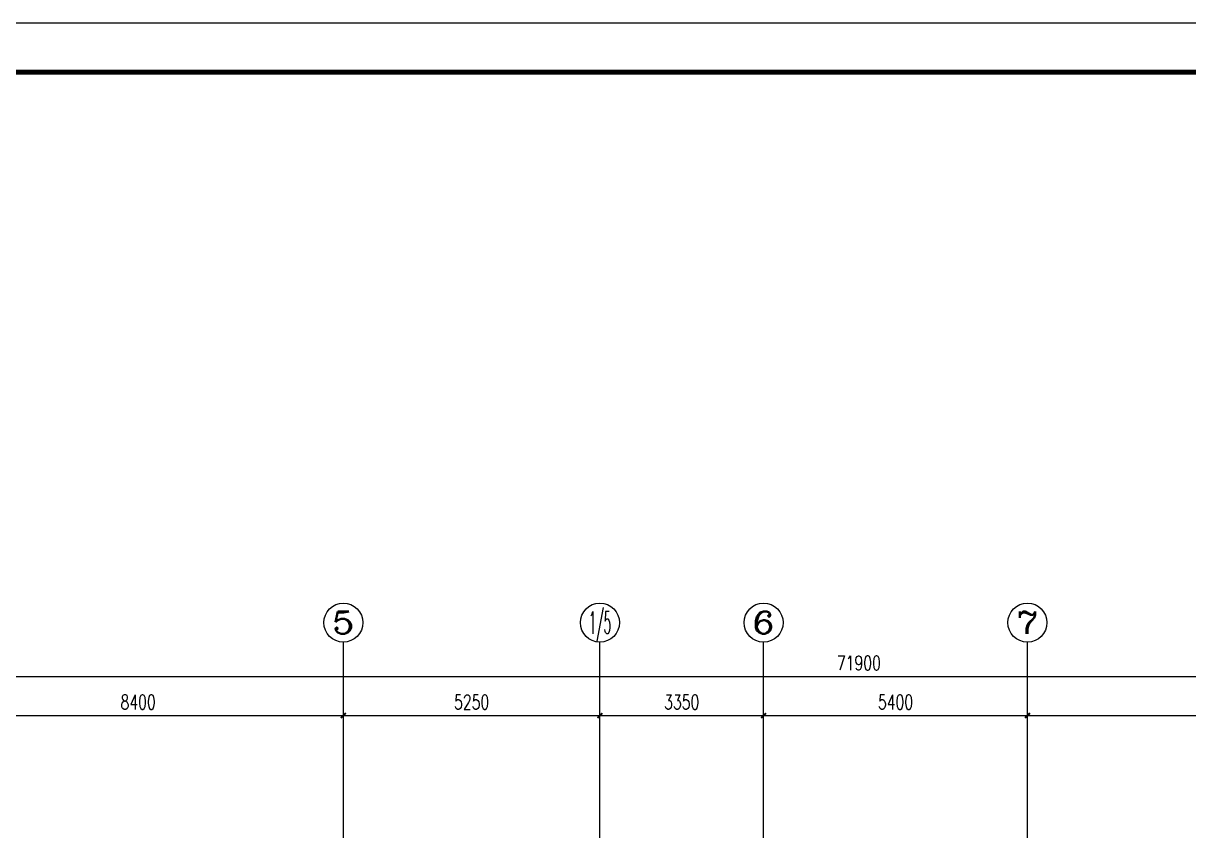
# Model space of a CAD drawing. Extents: x 1031190 to 1725648, y 733081 to 1571294.
# Drawn here: x 1312038 to 1335888, y 1000639 to 1017302 of the extents above; entities that cross this region are included whole.
import ezdxf
from ezdxf.enums import TextEntityAlignment as Align

# ---------------------------------------------------------------- set-up
doc = ezdxf.new("R2010")
doc.units = 0
doc.header["$LTSCALE"] = 1000
doc.header["$MEASUREMENT"] = 0
for name, color, linetype in [('AXIS', 3, 'Continuous'), ('AXIS_TEXT', 4, 'Continuous'), ('C-AXIS(轴号)', 3, 'Continuous'), ('C-AXIS-T(字)', 7, 'Continuous'), ('图框', 140, 'Continuous')]:
    doc.layers.add(name, color=color, linetype=linetype)
doc.styles.add('_TCH_AXIS', font='COMPLEX', dxfattribs={"bigfont": 'GBCBIG'})
doc.styles.add('_TCH_DIM_T3', font='SIMPLEX', dxfattribs={"width": 0.705882, "bigfont": 'GBCBIG'})
doc.styles.add('COMPLEX', font='COMPLEX')
doc.dimstyles.new('_TCH_ARCH&&100', dxfattribs={"dimtxt": 297.5, "dimasz": 100, "dimexe": 250, "dimexo": 300, "dimgap": 126.25, "dimtad": 1, "dimdec": 0, "dimzin": 0, "dimdsep": 46, "dimtxsty": '_TCH_DIM_T3', "dimblk": 'ARCHTICK', "dimcen": 0.09, "dimclrt": 7, "dimazin": 2, "dimtfac": 1, "dimtdec": 0, "dimtix": 1, "dimtmove": 2, "dimatfit": 3, "dimfxl": 0, "dimtolj": 1, "dimtzin": 0, "dimarcsym": 0})

# ---------------------------------------------------------------- blocks, each defined once
blk = doc.blocks.new('_ArchTick')
at = {"color": 0, "linetype": 'ByBlock', "const_width": 0.4}
blk.add_lwpolyline([(-0.5, -0.5), (0.5, 0.5)], dxfattribs=at)
blk = doc.blocks.new('*D196')
at = {"layer": 'AXIS', "color": 0, "lineweight": -2}
for p, q in [((1293188, 1000939), (1293188, 1004189)), ((1365088, 1000939), (1365088, 1004189)), ((1293188, 1003939), (1365088, 1003939))]:
    blk.add_line(p, q, dxfattribs=at)
at = {"layer": 'Defpoints', "color": 0}
for p in [(1365088, 1003939), (1293188, 1000639), (1365088, 1000639)]:
    blk.add_point(p, dxfattribs=at)
at = {"layer": 'AXIS', "color": 0, "lineweight": -2, "xscale": 100, "yscale": 100, "zscale": 100, "rotation": 180}
blk.add_blockref('_ArchTick', (1293188, 1003939), dxfattribs=at)
at = {"layer": 'AXIS', "color": 0, "lineweight": -2, "xscale": 100, "yscale": 100, "zscale": 100}
blk.add_blockref('_ArchTick', (1365088, 1003939), dxfattribs=at)
at = {"layer": 'AXIS', "color": 7, "insert": (1329138, 1004214), "char_height": 297.5, "attachment_point": 5, "style": '_TCH_DIM_T3'}
blk.add_mtext('\\A1;71900', dxfattribs=at)
blk = doc.blocks.new('*D200')
at = {"layer": 'AXIS', "color": 0, "lineweight": -2}
for p, q in [((1310188, 1000939), (1310188, 1003389)), ((1318588, 1000939), (1318588, 1003389)), ((1310188, 1003139), (1318588, 1003139))]:
    blk.add_line(p, q, dxfattribs=at)
at = {"layer": 'Defpoints', "color": 0}
for p in [(1318588, 1003139), (1310188, 1000639), (1318588, 1000639)]:
    blk.add_point(p, dxfattribs=at)
at = {"layer": 'AXIS', "color": 0, "lineweight": -2, "xscale": 100, "yscale": 100, "zscale": 100, "rotation": 180}
blk.add_blockref('_ArchTick', (1310188, 1003139), dxfattribs=at)
at = {"layer": 'AXIS', "color": 0, "lineweight": -2, "xscale": 100, "yscale": 100, "zscale": 100}
blk.add_blockref('_ArchTick', (1318588, 1003139), dxfattribs=at)
at = {"layer": 'AXIS', "color": 7, "insert": (1314388, 1003414), "char_height": 297.5, "attachment_point": 5, "style": '_TCH_DIM_T3'}
blk.add_mtext('\\A1;8400', dxfattribs=at)
blk = doc.blocks.new('*D201')
at = {"layer": 'AXIS', "color": 0, "lineweight": -2}
for p, q in [((1318588, 1000939), (1318588, 1003389)), ((1323838, 1000939), (1323838, 1003389)), ((1318588, 1003139), (1323838, 1003139))]:
    blk.add_line(p, q, dxfattribs=at)
at = {"layer": 'Defpoints', "color": 0}
for p in [(1323838, 1003139), (1318588, 1000639), (1323838, 1000639)]:
    blk.add_point(p, dxfattribs=at)
at = {"layer": 'AXIS', "color": 0, "lineweight": -2, "xscale": 100, "yscale": 100, "zscale": 100, "rotation": 180}
blk.add_blockref('_ArchTick', (1318588, 1003139), dxfattribs=at)
at = {"layer": 'AXIS', "color": 0, "lineweight": -2, "xscale": 100, "yscale": 100, "zscale": 100}
blk.add_blockref('_ArchTick', (1323838, 1003139), dxfattribs=at)
at = {"layer": 'AXIS', "color": 7, "insert": (1321213, 1003414), "char_height": 297.5, "attachment_point": 5, "style": '_TCH_DIM_T3'}
blk.add_mtext('\\A1;5250', dxfattribs=at)
blk = doc.blocks.new('*D202')
at = {"layer": 'AXIS', "color": 0, "lineweight": -2}
for p, q in [((1323838, 1000939), (1323838, 1003389)), ((1327188, 1000939), (1327188, 1003389)), ((1323838, 1003139), (1327188, 1003139))]:
    blk.add_line(p, q, dxfattribs=at)
at = {"layer": 'Defpoints', "color": 0}
for p in [(1327188, 1003139), (1323838, 1000639), (1327188, 1000639)]:
    blk.add_point(p, dxfattribs=at)
at = {"layer": 'AXIS', "color": 0, "lineweight": -2, "xscale": 100, "yscale": 100, "zscale": 100, "rotation": 180}
blk.add_blockref('_ArchTick', (1323838, 1003139), dxfattribs=at)
at = {"layer": 'AXIS', "color": 0, "lineweight": -2, "xscale": 100, "yscale": 100, "zscale": 100}
blk.add_blockref('_ArchTick', (1327188, 1003139), dxfattribs=at)
at = {"layer": 'AXIS', "color": 7, "insert": (1325513, 1003414), "char_height": 297.5, "attachment_point": 5, "style": '_TCH_DIM_T3'}
blk.add_mtext('\\A1;3350', dxfattribs=at)
blk = doc.blocks.new('*D203')
at = {"layer": 'AXIS', "color": 0, "lineweight": -2}
for p, q in [((1327188, 1000939), (1327188, 1003389)), ((1332588, 1000939), (1332588, 1003389)), ((1327188, 1003139), (1332588, 1003139))]:
    blk.add_line(p, q, dxfattribs=at)
at = {"layer": 'Defpoints', "color": 0}
for p in [(1332588, 1003139), (1327188, 1000639), (1332588, 1000639)]:
    blk.add_point(p, dxfattribs=at)
at = {"layer": 'AXIS', "color": 0, "lineweight": -2, "xscale": 100, "yscale": 100, "zscale": 100, "rotation": 180}
blk.add_blockref('_ArchTick', (1327188, 1003139), dxfattribs=at)
at = {"layer": 'AXIS', "color": 0, "lineweight": -2, "xscale": 100, "yscale": 100, "zscale": 100}
blk.add_blockref('_ArchTick', (1332588, 1003139), dxfattribs=at)
at = {"layer": 'AXIS', "color": 7, "insert": (1329888, 1003414), "char_height": 297.5, "attachment_point": 5, "style": '_TCH_DIM_T3'}
blk.add_mtext('\\A1;5400', dxfattribs=at)
blk = doc.blocks.new('*D204')
at = {"layer": 'AXIS', "color": 0, "lineweight": -2}
for p, q in [((1332588, 1000939), (1332588, 1003389)), ((1340388, 1000939), (1340388, 1003389)), ((1332588, 1003139), (1340388, 1003139))]:
    blk.add_line(p, q, dxfattribs=at)
at = {"layer": 'Defpoints', "color": 0}
for p in [(1340388, 1003139), (1332588, 1000639), (1340388, 1000639)]:
    blk.add_point(p, dxfattribs=at)
at = {"layer": 'AXIS', "color": 0, "lineweight": -2, "xscale": 100, "yscale": 100, "zscale": 100, "rotation": 180}
blk.add_blockref('_ArchTick', (1332588, 1003139), dxfattribs=at)
at = {"layer": 'AXIS', "color": 0, "lineweight": -2, "xscale": 100, "yscale": 100, "zscale": 100}
blk.add_blockref('_ArchTick', (1340388, 1003139), dxfattribs=at)
at = {"layer": 'AXIS', "color": 7, "insert": (1336488, 1003414), "char_height": 297.5, "attachment_point": 5, "style": '_TCH_DIM_T3'}
blk.add_mtext('\\A1;7800', dxfattribs=at)
blk = doc.blocks.new('_AXISO')
blk.add_circle((0, 0), 0.5)
at = {"layer": 'AXIS_TEXT', "style": 'COMPLEX', "width": 1.041667}
blk.add_attdef('A', text='', height=0.56, dxfattribs=at).set_placement((-0.25, -0.28), (0.25, -0.28), align=Align.FIT)

msp = doc.modelspace()

# ---------------------------------------------------------------- linework, layer by layer
at = {"layer": 'C-AXIS(轴号)'}
for p, q in [((1318587.7, 1000639.4), (1318587.7, 1004639.4)), ((1323837.7, 1000639.4), (1323837.7, 1004639.4)), ((1327187.7, 1000639.4), (1327187.7, 1004639.4)), ((1332587.7, 1000639.4), (1332587.7, 1004639.4))]:
    msp.add_line(p, q, dxfattribs=at)
at = {"layer": '图框'}
msp.add_lwpolyline([(1278969.8, 957902), (1384069.8, 957902), (1384069.8, 1017302), (1278969.8, 1017302)], close=True, dxfattribs=at)
at = {"layer": '图框', "const_width": 100}
msp.add_lwpolyline([(1281469.8, 958902), (1383069.8, 958902), (1383069.8, 1016302), (1281469.8, 1016302)], close=True, dxfattribs=at)

# ---------------------------------------------------------------- block references
at = {"layer": 'C-AXIS(轴号)'}
ref = msp.add_blockref('_AXISO', (1318587.7, 1005039.4), dxfattribs=dict(at, xscale=800, yscale=800, zscale=800))
ref.add_attrib('A', '5', dxfattribs={"layer": 'C-AXIS-T(字)', "height": 452.5, "style": '_TCH_AXIS', "width": 1.5}).set_placement((1318361.4, 1004813.1), (1318814, 1004813.1), align=Align.FIT)
ref = msp.add_blockref('_AXISO', (1323837.7, 1005039.4), dxfattribs=dict(at, xscale=800, yscale=800, zscale=800))
ref.add_attrib('A', '1/5', dxfattribs={"layer": 'C-AXIS-T(字)', "height": 452.55, "style": '_TCH_AXIS', "width": 0.411765}).set_placement((1323611.4, 1004813.1), (1324064, 1004813.1), align=Align.FIT)
ref = msp.add_blockref('_AXISO', (1327187.7, 1005039.4), dxfattribs=dict(at, xscale=800, yscale=800, zscale=800))
ref.add_attrib('A', '6', dxfattribs={"layer": 'C-AXIS-T(字)', "height": 452.5, "style": '_TCH_AXIS', "width": 1.5}).set_placement((1326961.4, 1004813.1), (1327414, 1004813.1), align=Align.FIT)
ref = msp.add_blockref('_AXISO', (1332587.7, 1005039.4), dxfattribs=dict(at, xscale=800, yscale=800, zscale=800))
ref.add_attrib('A', '7', dxfattribs={"layer": 'C-AXIS-T(字)', "height": 452.5, "style": '_TCH_AXIS', "width": 1.5}).set_placement((1332361.4, 1004813.1), (1332814, 1004813.1), align=Align.FIT)

# ---------------------------------------------------------------- dimensions: what is measured, and where the dimension line sits
at = {"layer": 'AXIS'}
for p1, p2, distance, picture, middle in [((1293187.7, 1000639.4), (1365087.7, 1000639.4), 3300, '*D196', (1329137.7, 1004214.4)), ((1310187.7, 1000639.4), (1318587.7, 1000639.4), 2500, '*D200', (1314387.7, 1003414.4)), ((1318587.7, 1000639.4), (1323837.7, 1000639.4), 2500, '*D201', (1321212.7, 1003414.4)), ((1323837.7, 1000639.4), (1327187.7, 1000639.4), 2500, '*D202', (1325512.7, 1003414.4)), ((1327187.7, 1000639.4), (1332587.7, 1000639.4), 2500, '*D203', (1329887.7, 1003414.4)), ((1332587.7, 1000639.4), (1340387.7, 1000639.4), 2500, '*D204', (1336487.7, 1003414.4))]:
    dim = msp.add_aligned_dim(p1=p1, p2=p2, distance=distance, dimstyle='_TCH_ARCH&&100', dxfattribs=at)
    dim.commit()
    dim.dimension.update_dxf_attribs({"geometry": picture, "text_midpoint": middle})

doc.saveas('drawing.dxf')
